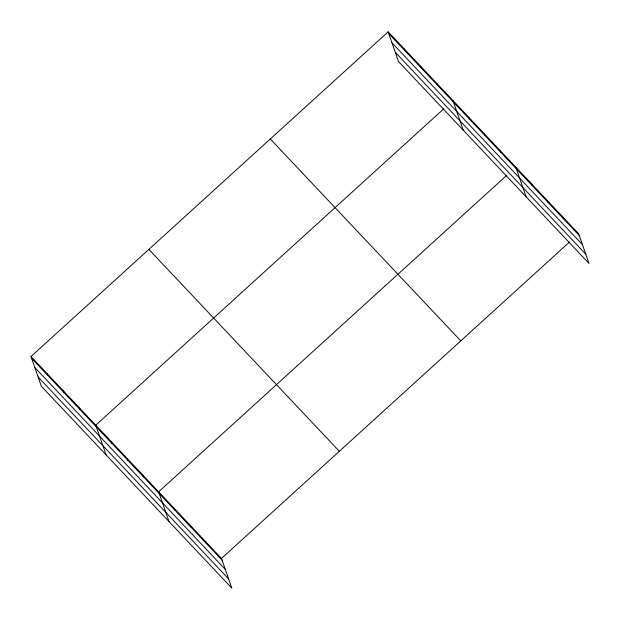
<?xml version="1.0" encoding="UTF-8"?>
<svg xmlns="http://www.w3.org/2000/svg" width="620" height="620" viewBox="0 0 620 620"><rect width="100%" height="100%" fill="white"/><g stroke="black" fill="none" stroke-linecap="round" stroke-linejoin="round"><path stroke-width="0.93" d="M31 356.539L221.487 558.442L231.841 588.171L41.354 386.268L31 356.539L388.159 31.829L578.646 233.732L589 263.461L398.513 61.558L388.159 31.829M443.804 108.764L95.767 425.188L106.121 454.917M506.664 175.398L158.627 491.815L168.981 521.544M221.487 558.442L569.524 242.025M388.771 33.581L579.258 235.484M391.987 42.811L582.475 244.714M395.297 52.32L585.784 254.231M270.297 138.981L460.784 340.884M148.862 249.387L339.349 451.29M31.612 358.29L222.1 560.193M34.828 367.521L225.316 569.423M38.138 377.038L228.625 578.941M562.929 217.078L563.541 218.821M547.22 200.415L547.824 202.167M531.503 183.76L532.115 185.512M515.786 167.106L526.14 196.834M500.069 150.443L500.681 152.195M484.36 133.788L484.964 135.54M468.643 117.133L469.247 118.885M452.925 100.479L463.279 130.2M436.736 83.312L437.34 85.064M420.546 66.154L421.15 67.898M404.349 48.988L404.961 50.739M205.77 541.787L206.383 543.538M190.061 525.132L190.666 526.884M174.344 508.47L174.949 510.221M142.91 475.16L143.522 476.912M127.193 458.498L127.805 460.249M111.484 441.843L112.088 443.594M79.577 408.022L80.181 409.774M63.38 390.863L63.992 392.615M47.19 373.705L47.802 375.449"/></g></svg>
